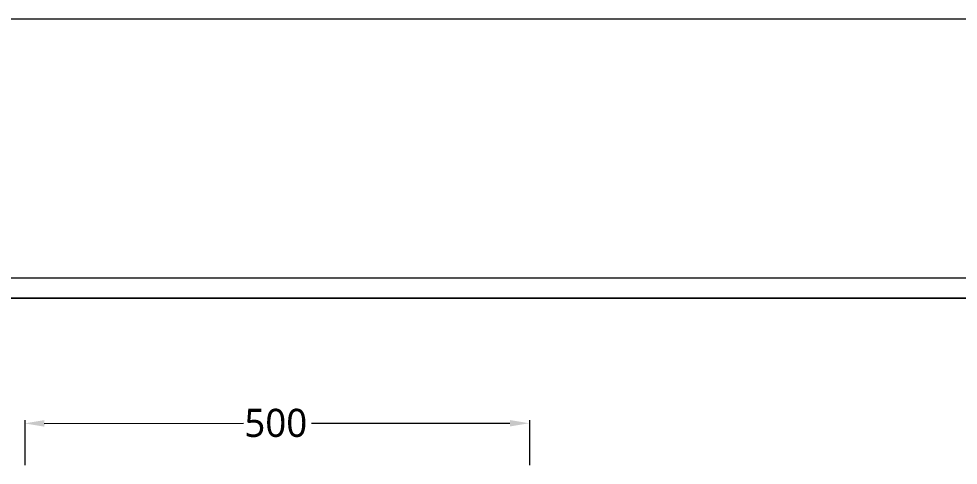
# Model space of a CAD drawing. Header units: millimetres. Extents: x 6388 to 10588, y 8 to 2978.
# Drawn here: x 6748 to 7416, y 2660 to 2978 of the extents above; entities that cross this region are included whole.
import ezdxf

# ---------------------------------------------------------------- set-up
doc = ezdxf.new("R2010")
doc.units = ezdxf.units.MM
doc.styles.add('微軟正黑體-20', font='Microsoft JhengHei.ttf', dxfattribs={"height": 20})

msp = doc.modelspace()

# ---------------------------------------------------------------- linework, layer by layer
at = {"lineweight": 5}
for p, q in [((6388.15, 2977.92, 163.19), (10588.15, 2977.92, 163.19)), ((6575.18, 2779.1, 163.19), (10401.11, 2779.1, 163.19)), ((6575.18, 2779.1, 326.37), (10401.11, 2779.1, 326.37)), ((10401.11, 2779.1, 326.37), (6575.18, 2779.1, 326.37)), ((6752.32, 2692.51), (6752.32, 2660.35)), ((7111.24, 2692.51), (7111.24, 2660.35)), ((6766.11, 2690.11), (6907.93, 2690.21)), ((6956.23, 2690.21), (7097.25, 2690.21))]:
    msp.add_line(p, q, dxfattribs=at)
at = {"color": 4, "lineweight": 5}
msp.add_line((10415.32, 2793.31, 326.37), (6560.97, 2793.31, 326.37), dxfattribs=at)
at = {"lineweight": 5}
for points in [[(6766.11, 2692.41), (6766.11, 2687.81), (6752.32, 2690.11)], [(7097.25, 2692.51), (7097.25, 2687.91), (7111.05, 2690.21)]]:
    msp.add_solid(points, dxfattribs=at)

# ---------------------------------------------------------------- texts
at = {"lineweight": 5, "style": '微軟正黑體-20'}
msp.add_text('500', height=20, dxfattribs=at).set_placement((6908.47, 2680.48))

doc.saveas('drawing.dxf')
